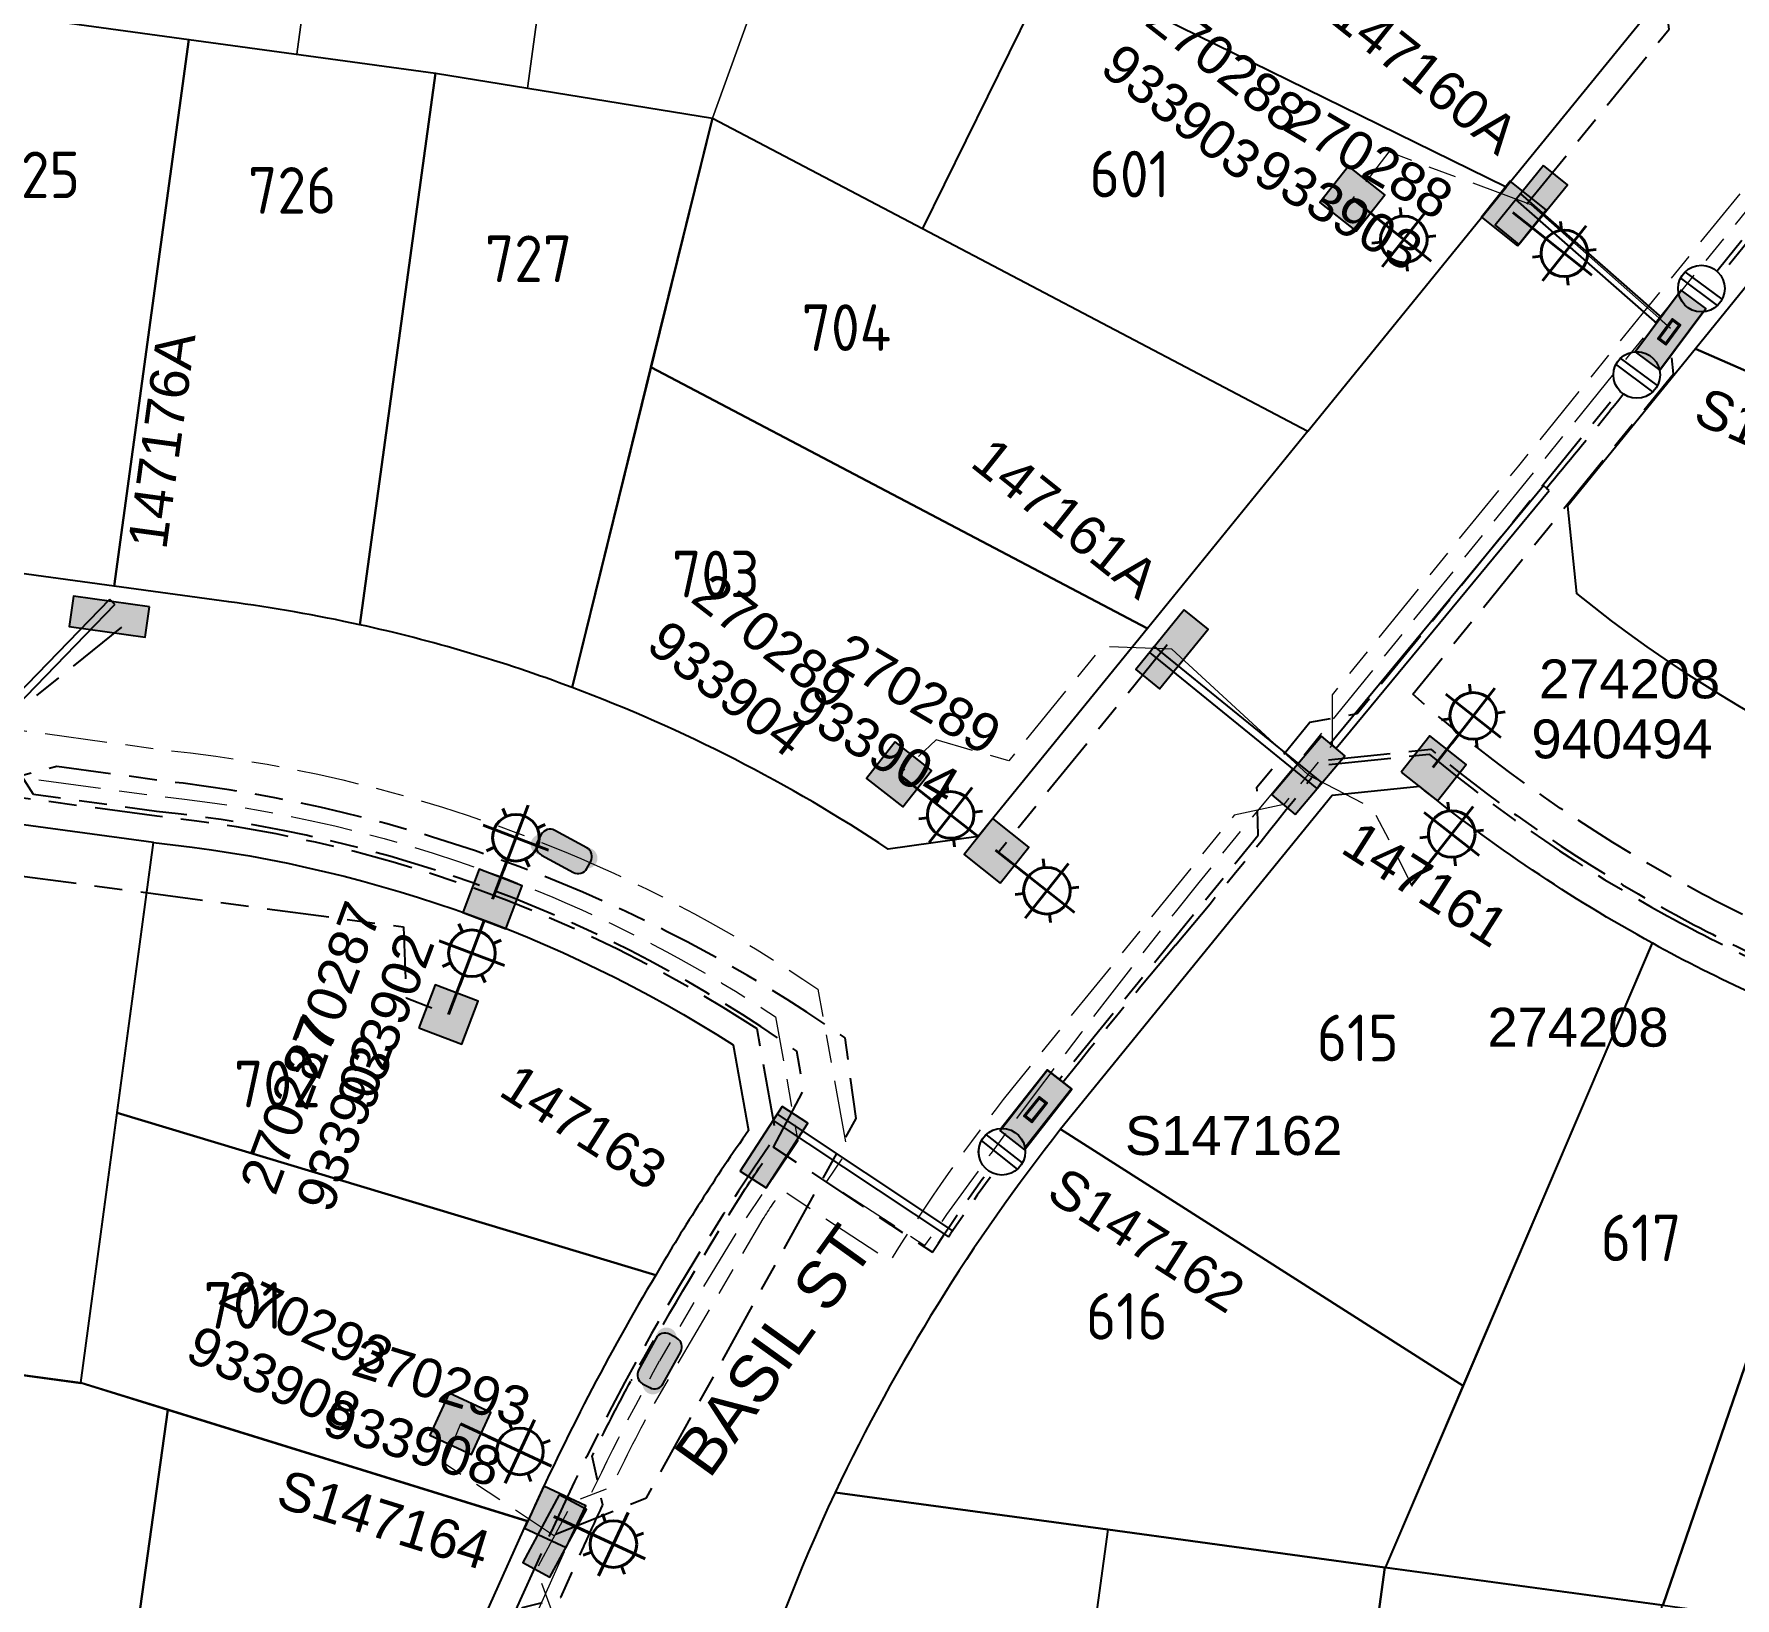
# Model space of a CAD drawing. Header units: metres. Extents: x 281839 to 283900, y 6133059 to 6135046.
# Drawn here: x 282150.3 to 282259.7, y 6134359.5 to 6134460.1 of the extents above; entities that cross this region are included whole.
import ezdxf
from ezdxf.enums import TextEntityAlignment as Align

# ---------------------------------------------------------------- set-up
doc = ezdxf.new("R2010")
doc.units = ezdxf.units.M
doc.linetypes.add('Cable Exist UG', pattern=[8.2, 4, -1.2, 1.8, -1.2])
for name, color, linetype in [('_User Stage 5 Columns', 255, 'Continuous'), ('_User Stage 5 HV', 255, 'Continuous'), ('_User Stage 5 Lanterns', 255, 'Continuous'), ('_User Stage 5 LV', 255, 'Continuous'), ('_User Stage 5 Pillars', 7, 'Continuous'), ('_User Stage 5 Site Plan', 255, 'Continuous'), ('_User Stage 5 Trench', 255, 'Continuous'), ('_User Stage 6 Columns', 7, 'Continuous'), ('_User Stage 6 HV', 7, 'Continuous'), ('_User Stage 6 Lanterns', 7, 'Continuous'), ('_User Stage 6 LV', 7, 'Continuous'), ('_User Stage 6 Site Plan', 7, 'Continuous'), ('_User Stage 6 Trench', 7, 'Continuous'), ('_User Stage 7 Columns', 255, 'Continuous'), ('_User Stage 7 Lanterns', 255, 'Continuous'), ('_User Stage 7 LV', 255, 'Continuous'), ('_User Stage 7 Site Plan', 7, 'Continuous'), ('_User Stage 8 Lots', 7, 'Continuous'), ('_User Steg 7 Trench', 255, 'Continuous'), ('Notes_SL_MISC', 7, 'Continuous'), ('Notes_SP_MISC', 7, 'Continuous'), ('Panels_LV_SL_NEW', 2, 'Continuous')]:
    doc.layers.add(name, color=color, linetype=linetype)
doc.styles.add('COLUMN_LABEL', font='arial.ttf')
doc.styles.add('iecARIAL', font='arial.ttf', dxfattribs={"height": 2})
doc.styles.add('LotNum', font='isocp.shx', dxfattribs={"height": 1.8})
doc.styles.add('POLE_LABEL', font='arial.ttf')
doc.styles.get("Standard").update_dxf_attribs({"font": 'arial.ttf'})
doc.linetypes.add('Cable 1', pattern='A,7,-3,["//",Standard,S=1.5,R=0,X=-2.1,Y=-0.7],-0.001', length=10.001)

# ---------------------------------------------------------------- blocks, each defined once
blk = doc.blocks.new('*U127')
blk.add_hatch(color=256).paths.add_polyline_path([(-2.475, 3), (-2.475, 1.02), (2.475, 1.02), (2.475, 3)])
blk.add_lwpolyline([(-2.475, 1.02), (2.475, 1.02), (2.475, 3), (-2.475, 3)], close=True)
at = {"style": 'iecARIAL', "flags": 8}
blk.add_attdef('ASSET_NUM', (1.5, 3.5), '', height=2.5, dxfattribs=at)
for tag, p, flags in [('OWNED_BY', (0, -0.2), 9), ('STATE', (0, -0.4), 9), ('SUPPORT_TYPE', (0, -0.6), 9), ('USAGE', (0, -0.8), 9), ('LEGEND', (0, -1), 9), ('LOCATION', (0, -1.2), 9), ('STREETNAME', (0, -1.8), 9), ('SUBURB', (0, -2), 1), ('NOTES', (0, -1.4), 9), ('PARENT', (0, -1.6), 9)]:
    blk.add_attdef(tag, p, '', height=0.2, dxfattribs=dict(flags=flags))
blk = doc.blocks.new('COLUMN_EXT')
blk.add_hatch(color=256).paths.add_polyline_path([(-1.49, 1.48), (-1.49, -1.49), (1.48, -1.49), (1.48, 1.48)])
blk.add_lwpolyline([(-1.49, -1.49), (1.48, -1.49), (1.48, 1.48), (-1.49, 1.48)], close=True)
for tag, height, style, flags, p in [('ASSET_NUM', 2.5, 'COLUMN_LABEL', 8, (2, 2)), ('STRUCTURE_PLANT_NUMBER', 0.2, 'POLE_LABEL', 9, (1.81, 0.03)), ('STREET_CODE', 0.2, 'COLUMN_LABEL', 9, (1.81, -0.2))]:
    blk.add_attdef(tag, text='', height=height, dxfattribs=dict(style=style, flags=flags)).set_placement(p, align=Align.MIDDLE_LEFT)
at = {"flags": 9}
for tag, p in [('COLUMN_TYPE', (1.81, -0.4)), ('OWNED_BY', (1.81, -0.6)), ('STATE', (1.81, -0.8)), ('USAGE', (1.81, -1)), ('STREETNAME', (1.81, -1.6)), ('SUBURB', (1.81, -1.8)), ('LEGEND', (1.81, -1.2)), ('LOCATION', (1.81, -1.4)), ('NOTES', (1.81, -2))]:
    blk.add_attdef(tag, text='', height=0.2, dxfattribs=at).set_placement(p, align=Align.MIDDLE_LEFT)
at = {"flags": 1}
blk.add_attdef('Z', (1.81, -2.35), '', height=0.2, dxfattribs=at)
blk = doc.blocks.new('SL_LANTERN_EXT')
at = {"lineweight": 40}
for p, q in [((-1.46, 5.68), (-1.06, 5.28)), ((0, 1.97), (0, 6.47)), ((1.46, 5.68), (1.06, 5.28)), ((-2.25, 4.22), (2.25, 4.22)), ((-1.46, 2.76), (-1.06, 3.16)), ((0, 0), (0, 2.72)), ((1.46, 2.76), (1.06, 3.16))]:
    blk.add_line(p, q, dxfattribs=at)
blk.add_circle((0, 4.22), 1.5, dxfattribs=at)
at = {"style": 'iecARIAL', "flags": 8}
blk.add_attdef('ASSET_NUM', (1.5, 1.5), '', height=2.5, dxfattribs=at)
for tag, p, height, flags in [('CONSTRUCTED_VOLTAGE', (0.98, -0.65), 0.2, 9), ('CONTROL_TYPE', (0.98, -0.85), 0.2, 9), ('LANTERN_PURPOSE', (0.98, -1.05), 0.2, 9), ('LANTERN_TYPE', (0.98, -1.25), 0.2, 9), ('LNUMBER', (2.18, -3.25), 2.5, 8), ('OPERATING_VOLTAGE', (0.98, -1.65), 0.2, 9), ('ORIENTATION', (0.98, -1.85), 0.2, 9), ('OWNED_BY', (0.98, -2.05), 0.2, 9), ('STATE', (0.98, -2.25), 0.2, 9), ('NO_PHASES', (0.98, -1.45), 0.2, 9), ('USAGE', (0.98, -2.45), 0.2, 9), ('CEXIST', (0.98, -2.65), 0.2, 9), ('CNEW', (0.98, -2.85), 0.2, 9), ('CNUMBER', (0.98, -3.05), 0.2, 9), ('CREMOVE', (0.98, -3.25), 0.2, 9), ('CREPLACE', (0.98, -3.45), 0.2, 9), ('LKINGHEIGHT', (0.98, -3.65), 0.2, 9), ('LBRACKET', (0.98, -3.85), 0.2, 9), ('LBRACKETVOCAB', (0.98, -4.05), 0.2, 9), ('LCATEGORY', (0.98, -4.25), 0.2, 9), ('LCHARGE1', (0.98, -4.45), 0.2, 9), ('LCHARGE1PERCENT', (0.98, -4.65), 0.2, 9), ('LCHARGE2', (0.98, -4.85), 0.2, 9), ('LCHARGE2PERCENT', (0.98, -5.05), 0.2, 9), ('LCHARGE3', (0.98, -5.25), 0.2, 9), ('LCHARGE3PERCENT', (0.98, -5.45), 0.2, 9), ('LEXIST', (0.98, -5.65), 0.2, 9), ('LLAMP', (0.98, -5.85), 0.2, 9), ('LLAMPVOCAB', (0.98, -6.05), 0.2, 9), ('LMAST', (0.98, -6.25), 0.2, 9), ('LMASTVOCAB', (0.98, -6.45), 0.2, 9), ('LNEW', (0.98, -6.65), 0.2, 9), ('LANTNUMBER', (0.98, -6.85), 0.2, 9), ('LOUTREACH', (0.98, -7.25), 0.2, 9), ('LOUTREACHVOCAB', (0.98, -7.45), 0.2, 9), ('LRATECODE', (0.98, -7.65), 0.2, 9), ('LREMOVE', (0.98, -7.85), 0.2, 9), ('LREPLACE', (0.98, -8.05), 0.2, 9), ('LTYPE', (0.98, -8.25), 0.2, 9), ('LTYPEVOCAB', (0.98, -8.45), 0.2, 9), ('LEGEND', (0.98, -8.65), 0.2, 9), ('LOCATION', (0.98, -8.85), 0.2, 9), ('STREETNAME', (0.98, -9.25), 0.2, 9), ('SUBURB', (0.98, -9.45), 0.2, 1), ('NOTES', (0.98, -9.05), 0.2, 9)]:
    blk.add_attdef(tag, p, '', height=height, dxfattribs=dict(flags=flags))
blk = doc.blocks.new('*U181')
for tag, height, flags, p in [('ASSET_NUM', 2.5, 8, (2, 4)), ('STREET_CODE', 0.2, 9, (1.5, 2)), ('OWNED_BY', 0.2, 9, (1.5, 1.8))]:
    blk.add_attdef(tag, text='', height=height, dxfattribs=dict(flags=flags)).set_placement(p, align=Align.MIDDLE_LEFT)
blk.add_wipeout([(-2.47, 0.99), (2.47, 0.99), (2.47, -0.99), (-2.47, -0.99)])
at = {"lineweight": -3}
blk.add_lwpolyline([(-2.47, 0.99), (2.47, 0.99), (2.47, -0.99), (-2.47, -0.99)], close=True, dxfattribs=at)
for tag, flags, p in [('OPERATED_BY', 9, (1.5, 1.6)), ('STATE', 9, (1.5, 1.2)), ('SUPPORT_TYPE', 9, (1.5, 1)), ('MAINTAINED_BY', 9, (1.5, 1.4)), ('SUBURB', 9, (1.5, 0.2)), ('STREETNAME', 9, (1.5, 0)), ('USAGE', 9, (1.5, 0.8)), ('LEGEND', 9, (1.5, 0.6)), ('PARENT', 9, (1.5, 0.4)), ('Z', 1, (1.5, -0.6)), ('LOCATION', 9, (1.5, -0.2)), ('NOTES', 9, (1.5, -0.4))]:
    blk.add_attdef(tag, text='', height=0.2, dxfattribs=dict(flags=flags)).set_placement(p, align=Align.MIDDLE_LEFT)
blk = doc.blocks.new('*U180')
for tag, p, flags in [('CONSTRUCTED_VOLTAGE', (0.89, -2.37), 9), ('OPERATED_BY', (0.87, -3.08), 9), ('OWNED_BY', (0.88, -3.37), 9), ('ACTUAL_STATUS', (0.9, -2.61), 9), ('MAINTAINED_BY', (0.89, -2.84), 9), ('ORIENTATION', (0.87, -3.62), 9), ('STATE', (0.86, -4.31), 9), ('SWITCH_TYPE', (0.86, -4.56), 9), ('USAGE', (0.88, -3.86), 9), ('NOTES', (0.88, -4.06), 1), ('Z', (0.87, -5.06), 9), ('LEGEND', (0.87, -4.82), 9)]:
    blk.add_attdef(tag, p, '', height=0.2, dxfattribs=dict(flags=flags))
blk.add_wipeout([(-1.06, 1.06), (-1.18, 0.92), (-1.29, 0.76), (-1.37, 0.59), (-1.43, 0.42), (-1.48, 0.23), (-1.49, 0.05), (-1.49, -0.14), (-1.46, -0.33), (-1.41, -0.51), (-1.33, -0.68), (-1.24, -0.84), (-1.12, -0.99), (-0.99, -1.12), (-0.84, -1.24), (-0.68, -1.33), (-0.51, -1.41), (-0.33, -1.46), (-0.14, -1.49), (0.05, -1.49), (0.23, -1.48), (0.42, -1.43), (0.59, -1.37), (0.76, -1.29), (0.92, -1.18), (1.06, -1.06), (1.18, -0.92), (1.29, -0.76), (1.37, -0.59), (1.43, -0.42), (1.48, -0.23), (1.49, -0.05), (1.49, 0.14), (1.46, 0.33), (1.41, 0.51), (1.33, 0.68), (1.24, 0.84), (1.12, 0.99), (0.99, 1.12), (0.84, 1.24), (0.68, 1.33), (0.51, 1.41), (0.33, 1.46), (0.14, 1.49), (-0.05, 1.49), (-0.23, 1.48), (-0.42, 1.43), (-0.59, 1.37), (-0.76, 1.29), (-0.92, 1.18)])
for p, q in [((-0.25, -1.48), (-0.25, 1.48)), ((0.25, -1.48), (0.25, 1.48))]:
    blk.add_line(p, q)
blk.add_circle((0, 0), 1.5)
at = {"flags": 9}
blk.add_attdef('TYPE', text='', height=0.2, dxfattribs=at).set_placement((0.88, -1.45), align=Align.MIDDLE_LEFT)
for tag, p in [('OPERATING_VOLTAGE', (0.89, -1.82)), ('NO_PHASES', (0.88, -2.1))]:
    blk.add_attdef(tag, p, '', height=0.2, dxfattribs=at)
blk = doc.blocks.new('PANEL_NEW')
at = {"layer": 'Panels_LV_SL_NEW'}
h = blk.add_hatch(color=256, dxfattribs=at)
h.paths.add_polyline_path([(-0.8, -0.32), (0.8, -0.32), (0.8, 0.32), (-0.8, 0.32)])
h.paths.add_polyline_path([(-0.72, 0.24), (0.72, 0.24), (0.72, -0.24), (-0.72, -0.24)], flags=16)
for points in [[(-0.8, -0.32), (0.8, -0.32), (0.8, 0.32), (-0.8, 0.32)], [(-0.72, -0.24), (0.72, -0.24), (0.72, 0.24), (-0.72, 0.24)]]:
    blk.add_lwpolyline(points, close=True)
for tag, flags, p in [('CONNECTOR_TYPE', 9, (1.5, 0)), ('CONSTRUCTED_VOLTAGE', 9, (1.5, -0.2)), ('OPERATING_VOLTAGE', 9, (1.5, -0.6)), ('ORIENTATION', 9, (1.5, -0.8)), ('OWNED_BY', 9, (1.5, -1)), ('NO_PHASES', 9, (1.5, -0.4)), ('OPERATED_BY', 9, (1.5, -1.2)), ('STATE', 9, (1.5, -1.6)), ('Z', 1, (1.5, -2.2)), ('MAINTAINED_BY', 9, (1.5, -1.4)), ('USAGE', 9, (1.5, -1.8)), ('NOTES', 9, (1.5, -2))]:
    blk.add_attdef(tag, text='', height=0.2, dxfattribs=dict(flags=flags)).set_placement(p, align=Align.MIDDLE_LEFT)
blk = doc.blocks.new('*U130')
blk.add_blockref('*U181', (0, 2.01))
for tag, flags, p in [('OWNED_BY', 9, (1.5, -0.2)), ('OPERATED_BY', 9, (1.5, -0.4)), ('STATE', 9, (1.5, -0.8)), ('SUPPORT_TYPE', 9, (1.5, -1)), ('MAINTAINED_BY', 9, (1.5, -0.6)), ('SUBURB', 9, (1.5, -1.8)), ('STREETNAME', 9, (1.5, -2)), ('USAGE', 9, (1.5, -1.2)), ('LEGEND', 9, (1.5, -1.4)), ('PARENT', 9, (1.5, -1.6)), ('LOCATION', 9, (1.5, -2.2)), ('Z', 1, (1.5, -2.6)), ('NOTES', 9, (1.5, -2.4))]:
    blk.add_attdef(tag, text='', height=0.2, dxfattribs=dict(flags=flags)).set_placement(p, align=Align.MIDDLE_LEFT)
for name, p in [('*U180', (-3.47, 2.02)), ('*U180', (3.47, 2.01)), ('PANEL_NEW', (0, 2.01))]:
    blk.add_blockref(name, p)
for tag, height, flags, p in [('ASSET_NUM', 2.5, 8, (2, 4.78)), ('STREET_CODE', 0.2, 9, (1.5, 0))]:
    blk.add_attdef(tag, text='', height=height, dxfattribs=dict(flags=flags)).set_placement(p, align=Align.MIDDLE_LEFT)
blk = doc.blocks.new('*U131')
blk.add_blockref('*U181', (0, 2.01))
for tag, flags, p in [('STREET_CODE', 9, (1.5, 0)), ('OWNED_BY', 9, (1.5, -0.2)), ('OPERATED_BY', 9, (1.5, -0.4)), ('STATE', 9, (1.5, -0.8)), ('SUPPORT_TYPE', 9, (1.5, -1)), ('MAINTAINED_BY', 9, (1.5, -0.6)), ('SUBURB', 9, (1.5, -1.8)), ('STREETNAME', 9, (1.5, -2)), ('USAGE', 9, (1.5, -1.2)), ('LEGEND', 9, (1.5, -1.4)), ('PARENT', 9, (1.5, -1.6)), ('LOCATION', 9, (1.5, -2.2)), ('Z', 1, (1.5, -2.6)), ('NOTES', 9, (1.5, -2.4))]:
    blk.add_attdef(tag, text='', height=0.2, dxfattribs=dict(flags=flags)).set_placement(p, align=Align.MIDDLE_LEFT)
for name, p in [('*U180', (-3.47, 2.02)), ('PANEL_NEW', (0, 2.01))]:
    blk.add_blockref(name, p)
at = {"flags": 8}
blk.add_attdef('ASSET_NUM', text='', height=2.5, dxfattribs=at).set_placement((2, 4.78), align=Align.MIDDLE_LEFT)
blk = doc.blocks.new('HV_STJ_NEW')
blk.add_hatch(color=256).paths.add_polyline_path([(-0.586, 0.451, 0.414214), (-0.906, 0.131, 1.036514), (-0.586, -0.451), (0.586, -0.451, 0.414214), (0.906, -0.131, 1.036514), (0.586, 0.451)])
blk.add_lwpolyline([(-0.906, 0.131), (-0.906, -0.131, 0.414214), (-0.586, -0.451), (0.586, -0.451, 0.414214), (0.906, -0.131), (0.906, 0.131, 0.414214), (0.586, 0.451), (-0.586, 0.451, 0.414214)], format="xyb", close=True)
for tag, flags, p in [('ORIENTATION', 9, (1.5, 0)), ('USAGE', 9, (1.5, -0.2)), ('LEGEND', 9, (1.5, -0.4)), ('NOTES', 9, (1.5, -0.6)), ('OWNED_BY', 9, (1.5, -0.8)), ('OPERATED_BY', 9, (1.5, -1)), ('TYPE', 9, (1.5, -1.4)), ('OPERATING_VOLTAGE', 9, (1.5, -1.6)), ('MAINTAINED_BY', 9, (1.5, -1.2)), ('Z', 1, (1.5, -2.2)), ('CONSTRUCTED_VOLTAGE', 9, (1.5, -1.8)), ('NUMBER_OF_PHASES', 9, (1.5, -2))]:
    blk.add_attdef(tag, text='', height=0.2, dxfattribs=dict(flags=flags)).set_placement(p, align=Align.MIDDLE_LEFT)

msp = doc.modelspace()

# ---------------------------------------------------------------- linework, layer by layer
at = {"layer": '_User Stage 5 HV', "linetype": 'Cable Exist UG', "lineweight": 0, "flags": 128}
msp.add_lwpolyline([(281939.28, 6134362.76), (282164.63, 6134330.5), (282172.26, 6134335.36), (282184.74, 6134363.2, -0.020448), (282190.53, 6134374.73, -0.020448)], format="xyb", dxfattribs=at)
at = {"layer": '_User Stage 5 LV', "linetype": 'Cable 1', "lineweight": 0, "ltscale": 0.5}
msp.add_line((282223.48, 6134420.52), (282232.24, 6134412.45), dxfattribs=at)
at = {"layer": '_User Stage 5 LV', "linetype": 'Cable Exist UG', "flags": 128}
msp.add_lwpolyline([(282163.68, 6134331.64), (282167.44, 6134331.1), (282169.98, 6134332.72), (282181.7, 6134358.86), (282184.18, 6134359.51), (282185.65, 6134362.79, -0.005685), (282186.87, 6134365.46), (282186.19, 6134368.61, -0.008521), (282188.72, 6134373.52), (282188.72, 6134373.52, -0.010689), (282195.45, 6134384.89), (282195.45, 6134384.89, -0.00667), (282197.85, 6134388.49), (282208.08, 6134381.72, -0.023641), (282214.72, 6134390.96), (282229.04, 6134408.56), (282228.96, 6134411.64), (282232.37, 6134415.83), (282235.4, 6134416.38), (282247.34, 6134431.06), (282255.56, 6134441.17), (282261.97, 6134449.06), (282263.67, 6134451.17), (282267.18, 6134450.67), (282269.71, 6134453.53), (282281.99, 6134444.83), (282273.19, 6134432.41), (282288.53, 6134421.54), (282295.47, 6134431.34), (282292.21, 6134433.65)], format="xyb", dxfattribs=at)
at = {"layer": '_User Stage 5 LV', "linetype": 'Cable Exist UG', "lineweight": 0, "flags": 128}
for points in [[(282246.61, 6134449.1), (282237.45, 6134452.51), (282235.1, 6134449.5)], [(282223.48, 6134420.52), (282219.01, 6134420.7), (282212.99, 6134413.34), (282208.32, 6134414.69), (282205.93, 6134412.46)], [(282232.22, 6134412.46), (282236.39, 6134410.3), (282238.95, 6134405.27)], [(282177.71, 6134370.68), (282176.68, 6134368.16), (282183.77, 6134363.49)]]:
    msp.add_lwpolyline(points, dxfattribs=at)
at = {"layer": '_User Stage 5 Site Plan'}
for points in [[(282136.18, 6134337.6), (282141.28, 6134374.95), (282153.25, 6134373.34), (282158.89, 6134371.59), (282153.8, 6134335.08), (282136.18, 6134337.6)], [(282153.8, 6134335.08), (282158.89, 6134371.59), (282182, 6134364.43), (282169.89, 6134337.4), (282163.96, 6134333.63), (282153.8, 6134335.08)], [(282232.06, 6134323.88), (282237.19, 6134361.44), (282219.36, 6134363.88), (282214.24, 6134326.43), (282232.06, 6134323.88)], [(282249.87, 6134321.33), (282255.03, 6134359.01), (282237.19, 6134361.44), (282232.06, 6134323.88), (282249.87, 6134321.33)]]:
    msp.add_lwpolyline(points, dxfattribs=at)
msp.add_lwpolyline([(282219.36, 6134363.88), (282201.82, 6134366.27, 0.069996), (282192.02, 6134334.43), (282195.06, 6134329.18), (282214.24, 6134326.43)], format="xyb", dxfattribs=at)
at = {"layer": '_User Stage 5 Trench'}
for p, q in [((282245.6, 6134449.45), (282245.76, 6134449.63)), ((282245.6, 6134449.45), (282256.1, 6134440.23)), ((282245.92, 6134449.81), (282245.76, 6134449.63)), ((282245.92, 6134449.81), (282256.42, 6134440.59)), ((282256.1, 6134440.23), (282256.26, 6134440.41)), ((282256.42, 6134440.59), (282256.26, 6134440.41)), ((282233.68, 6134414.45), (282247.4, 6134431.05)), ((282234.05, 6134414.15), (282247.77, 6134430.74)), ((282247.4, 6134431.05), (282247.59, 6134430.89)), ((282247.77, 6134430.74), (282247.59, 6134430.89)), ((282222.04, 6134420.32), (282222.19, 6134420.51)), ((282222.34, 6134420.69), (282222.19, 6134420.51)), ((282222.34, 6134420.69), (282233.12, 6134411.94)), ((282222.04, 6134420.32), (282232.82, 6134411.57)), ((282233.68, 6134414.45), (282233.86, 6134414.3)), ((282234.05, 6134414.15), (282233.86, 6134414.3)), ((282232.82, 6134411.57), (282232.97, 6134411.76)), ((282233.12, 6134411.94), (282232.97, 6134411.76)), ((282197.83, 6134390.21), (282197.96, 6134390.41)), ((282197.83, 6134390.21), (282209.11, 6134382.71)), ((282198.1, 6134390.61), (282197.96, 6134390.41)), ((282198.1, 6134390.61), (282209.38, 6134383.11)), ((282209.11, 6134382.71), (282209.24, 6134382.91)), ((282209.38, 6134383.11), (282209.24, 6134382.91))]:
    msp.add_line(p, q, dxfattribs=at)
at = {"layer": '_User Stage 5 Trench', "linetype": 'Cable Exist UG'}
for points in [[(282269.31, 6134457.66, -0.002691), (282256.06, 6134441.25, 0.000787), (282251.69, 6134435.87, -0.003907), (282247.59, 6134430.89, 0.000131), (282247.59, 6134430.89, 0.000131)], [(282232.48, 6134412.26, 0.000011), (282232.46, 6134412.24, -0.008669), (282223.72, 6134401.49, 0.008669), (282214.95, 6134390.71, 0.016835), (282209.24, 6134382.91)], [(281923.9, 6134366.27), (282164.34, 6134331.86), (282171.23, 6134336.24), (282183.55, 6134363.74, -0.044982), (282197.6, 6134388.61, -0.044982)]]:
    msp.add_lwpolyline(points, format="xyb", dxfattribs=at)
msp.add_lwpolyline([(282223.19, 6134420.8), (282212.31, 6134407.43)], dxfattribs=at)
at = {"layer": '_User Stage 6 HV', "linetype": 'Cable Exist UG', "lineweight": 0, "flags": 128}
for points in [[(281980.39, 6134438.4), (282158.68, 6134414.04, -0.073193), (282184.38, 6134407.51, -0.073193)], [(281979.98, 6134435.43), (282158.33, 6134411.06, -0.074648), (282183.65, 6134404.56, -0.046284), (282197.98, 6134396.87), (282199.42, 6134388.9), (282195.69, 6134383.35), (282192.87, 6134378.74), (282190.53, 6134374.73)]]:
    msp.add_lwpolyline(points, format="xyb", dxfattribs=at)
at = {"layer": '_User Stage 6 LV', "linetype": 'Cable Exist UG', "flags": 128}
for points in [[(282353.85, 6134383.66), (282351.4, 6134383.99), (282349.31, 6134386.3), (282334.31, 6134388.35), (282316.17, 6134390.82), (282298.02, 6134393.3), (282289.58, 6134394.45, -0.010473), (282285.87, 6134395.04, -0.009225), (282282.16, 6134395.77, -0.018381), (282275.58, 6134397.45, -0.003576), (282274.22, 6134397.86), (282271.08, 6134396.78, -0.006953), (282268.43, 6134397.72, -0.007478), (282265.8, 6134398.74), (282264.77, 6134401.34, -0.006123), (282262.7, 6134402.26, -0.017585), (282256.47, 6134405.39, -0.053383), (282238.98, 6134417.62), (282248.89, 6134429.8), (282255.76, 6134438.24), (282255.49, 6134441.04)], [(282233.56, 6134413.4), (282240.15, 6134414.08, 0.048111), (282255.51, 6134403.64, 0.017585), (282261.86, 6134400.44, 0.006123), (282263.98, 6134399.5), (282266.64, 6134400.56), (282272.38, 6134398.45), (282273.63, 6134395.95, 0.003576), (282275.02, 6134395.53, 0.018381), (282281.73, 6134393.81, 0.009225), (282285.51, 6134393.07, 0.010469), (282289.31, 6134392.47), (282297.75, 6134391.32), (282315.9, 6134388.84), (282334.04, 6134386.36), (282349.04, 6134384.32), (282350.98, 6134386.07), (282356.82, 6134385.29), (282359.79, 6134392.2), (282362.09, 6134391.97), (282362.88, 6134393.89), (282375.53, 6134392.19), (282409.64, 6134387.61), (282415.68, 6134392.19), (282417.93, 6134408.99)]]:
    msp.add_lwpolyline(points, format="xyb", dxfattribs=at)
at = {"layer": '_User Stage 6 Site Plan', "flags": 128}
for points in [[(282253.7, 6134460.93), (282245, 6134450.24), (282215.81, 6134464.6), (282224.34, 6134481.96), (282224.34, 6134481.96, -0.054522), (282252.97, 6134466.36)], [(282293.1, 6134424.13), (282257.17, 6134439.84), (282248.94, 6134429.73), (282249.52, 6134424.1), (282249.52, 6134424.1, 0.132087), (282290.39, 6134406)], [(282254.4, 6134401.61, -0.045219), (282239.43, 6134411.69), (282239.43, 6134411.69), (282233.8, 6134411.11), (282216.33, 6134389.64), (282242.23, 6134373.12)], [(282242.23, 6134373.12), (282216.33, 6134389.64), (282216.33, 6134389.64, 0.056188), (282201.82, 6134366.27), (282201.82, 6134366.27), (282219.36, 6134363.88), (282237.19, 6134361.44), (282237.24, 6134361.43)]]:
    msp.add_lwpolyline(points, format="xyb", close=True, dxfattribs=at)
for points in [[(282215.81, 6134464.6), (282207.44, 6134447.58), (282232.24, 6134434.55), (282245, 6134450.24), (282215.81, 6134464.6)], [(282296.06, 6134443.98), (282269.99, 6134455.63), (282257.17, 6134439.84), (282293.1, 6134424.13), (282296.06, 6134443.98)]]:
    msp.add_lwpolyline(points, close=True, dxfattribs=at)
at = {"layer": '_User Stage 6 Site Plan'}
for points in [[(282267.63, 6134395.56), (282255.07, 6134359), (282237.24, 6134361.43), (282242.24, 6134373.13), (282254.4, 6134401.62, 0.036419), (282267.63, 6134395.56, 2.086275)], [(282281.25, 6134391.57), (282272.91, 6134356.56), (282255.08, 6134359), (282267.63, 6134395.56, 0.035533), (282281.25, 6134391.57, 103.064882)]]:
    msp.add_lwpolyline(points, format="xyb", dxfattribs=at)
at = {"layer": '_User Stage 6 Trench', "linetype": 'Cable Exist UG'}
msp.add_lwpolyline([(282246.32, 6134449.17), (282255.48, 6134460.42), (282254.65, 6134466.59)], dxfattribs=at)
msp.add_lwpolyline([(282233.59, 6134413.1), (282240.05, 6134413.77, 0.047785), (282255.36, 6134403.37, 0.017585), (282261.74, 6134400.17, 0.018822), (282268.32, 6134397.44, 0.017141), (282274.93, 6134395.24, 0.018381), (282281.67, 6134393.52, 0.009225), (282285.46, 6134392.77, 0.010469), (282289.27, 6134392.18), (282297.71, 6134391.02), (282315.85, 6134388.54), (282334, 6134386.07), (282353.81, 6134383.36)], format="xyb", dxfattribs=at)
at = {"layer": '_User Stage 7 LV', "color": 7, "linetype": 'Cable Exist UG', "flags": 128}
for points in [[(282197.85, 6134388.49), (282199.8, 6134392.17), (282199.35, 6134394.67, 0.129047), (282158.16, 6134410.08), (282150.24, 6134411.17), (282148.87, 6134413.32), (282118.84, 6134417.43), (282116.06, 6134415.84), (282111.16, 6134416.51), (282108.65, 6134418.87), (282059.64, 6134425.57), (282056.62, 6134423.96), (282051.71, 6134424.63), (282049.21, 6134426.99), (282019.49, 6134431.09), (282016.68, 6134429.4), (281994.71, 6134432.41)], [(282155.91, 6134421.93), (282143.34, 6134411.86, 0.011172), (282143.34, 6134411.86), (282143.34, 6134411.86)], [(282183.83, 6134363.59), (282189.68, 6134365.93), (282203.17, 6134390.33), (282202.47, 6134395.51, 0.124891), (282158.4, 6134412.07), (282151.75, 6134412.98), (282146.77, 6134411.65)]]:
    msp.add_lwpolyline(points, format="xyb", dxfattribs=at)
msp.add_lwpolyline([(282143.34, 6134411.79), (282148.63, 6134406.04), (282174.04, 6134402.66), (282174.22, 6134398.09), (282176.95, 6134397.02)], dxfattribs=at)
at = {"layer": '_User Stage 7 Site Plan'}
for points in [[(282144.39, 6134461.92), (282160.24, 6134459.75), (282155.44, 6134424.58), (282139.59, 6134426.74), (282144.39, 6134461.92)], [(282153.3, 6134373.33), (282157.97, 6134408.08), (282143.11, 6134410.11), (282138.36, 6134375.34), (282153.29, 6134373.3)]]:
    msp.add_lwpolyline(points, dxfattribs=at)
for points in [[(282160.24, 6134459.75), (282176.1, 6134457.59), (282171.25, 6134422.09, 0.021431), (282162.81, 6134423.57), (282155.44, 6134424.58)], [(282176.1, 6134457.59), (282193.93, 6134454.69), (282184.9, 6134418.06, 0.035624), (282171.25, 6134422.09)], [(282157.97, 6134408.08, -0.117705), (282195.26, 6134395.06), (282196.25, 6134389.56, 0.020557), (282190.28, 6134380.26), (282155.63, 6134390.7)]]:
    msp.add_lwpolyline(points, format="xyb", close=True, dxfattribs=at)
msp.add_lwpolyline([(282193.93, 6134454.69), (282207.44, 6134447.58), (282232.24, 6134434.55), (282221.92, 6134421.86), (282189.97, 6134438.66)], close=True, dxfattribs=at)
for points in [[(282189.97, 6134438.66), (282221.92, 6134421.86), (282211.03, 6134408.48), (282205.23, 6134407.66, 0.057254), (282184.9, 6134418.06), (282189.97, 6134438.66)], [(282155.63, 6134390.7), (282190.28, 6134380.26, 0.029059), (282182.05, 6134364.42), (282158.93, 6134371.58), (282153.3, 6134373.33), (282155.63, 6134390.7)]]:
    msp.add_lwpolyline(points, format="xyb", dxfattribs=at)
at = {"layer": '_User Stage 8 Lots', "lineweight": 0, "flags": 128}
msp.add_lwpolyline([(282171.98, 6134493.94), (282157.12, 6134495.97), (282152.32, 6134460.83), (282167.18, 6134458.8)], close=True, dxfattribs=at)
for points in [[(282186.85, 6134491.95, 0.004412), (282184.22, 6134492.27), (282171.98, 6134493.94), (282167.18, 6134458.8), (282176.1, 6134457.59), (282182.02, 6134456.62)], [(282206.03, 6134488.14, 0.032628), (282186.85, 6134491.95), (282182.02, 6134456.62), (282193.92, 6134454.69)], [(282224.34, 6134481.96, 0.032249), (282206.03, 6134488.14), (282193.92, 6134454.69), (282207.44, 6134447.58)]]:
    msp.add_lwpolyline(points, format="xyb", close=True, dxfattribs=at)
at = {"layer": '_User Steg 7 Trench'}
for p, q in [((282155.13, 6134423.73), (282143.08, 6134411.29)), ((282155.13, 6134423.73), (282155.3, 6134423.57)), ((282155.47, 6134423.4), (282143.42, 6134410.96)), ((282155.47, 6134423.4), (282155.3, 6134423.57))]:
    msp.add_line(p, q, dxfattribs=at)
at = {"layer": '_User Steg 7 Trench', "linetype": 'Cable Exist UG'}
msp.add_lwpolyline([(282197.93, 6134389.86), (282196.8, 6134396.09, 0.119797), (282158.17, 6134409.77), (281994.72, 6134432.1)], format="xyb", dxfattribs=at)

# ---------------------------------------------------------------- block references
at = {"layer": '_User Stage 5 Columns'}
ref = msp.add_blockref('COLUMN_EXT', (282245.49, 6134448.56), dxfattribs=dict(at, rotation=51.6218133203806))
ref.add_attrib('ASSET_NUM', '933903', dxfattribs={"layer": '0', "height": 2.5, "rotation": 329.407, "style": 'COLUMN_LABEL'}).set_placement((282229.2, 6134451.76), align=Align.MIDDLE_LEFT)
ref = msp.add_blockref('COLUMN_EXT', (282212.2, 6134407.56), dxfattribs=dict(at, rotation=51.6218133203806))
ref.add_attrib('ASSET_NUM', '933904', dxfattribs={"layer": '0', "height": 2.5, "rotation": 329.407, "style": 'COLUMN_LABEL'}).set_placement((282199.38, 6134417.32), align=Align.MIDDLE_LEFT)
ref = msp.add_blockref('COLUMN_EXT', (282183.8, 6134364.7), dxfattribs=dict(at, rotation=65.00084930578592))
ref.add_attrib('ASSET_NUM', '933908', dxfattribs={"layer": '0', "height": 2.5, "rotation": 342.786, "style": 'COLUMN_LABEL'}).set_placement((282169.07, 6134371.23), align=Align.MIDDLE_LEFT)
at = {"layer": '_User Stage 5 Lanterns'}
ref = msp.add_blockref('SL_LANTERN_EXT', (282245.43, 6134448.61), dxfattribs=dict(at, rotation=231.6245242996373))
ref.add_attrib('ASSET_NUM', '270288', (282230.52, 6134453.99), dxfattribs={"layer": '0', "height": 2.5, "rotation": 329.407, "style": 'iecARIAL'})
ref = msp.add_blockref('SL_LANTERN_EXT', (282212.14, 6134407.6), dxfattribs=dict(at, rotation=231.6245242996373))
ref.add_attrib('ASSET_NUM', '270289', (282201.45, 6134419.55), dxfattribs={"layer": '0', "height": 2.5, "rotation": 329.407, "style": 'iecARIAL'})
ref = msp.add_blockref('SL_LANTERN_EXT', (282183.73, 6134364.73), dxfattribs=dict(at, rotation=245.0035602850427))
ref.add_attrib('ASSET_NUM', '270293', (282170.57, 6134373.88), dxfattribs={"layer": '0', "height": 2.5, "rotation": 342.786, "style": 'iecARIAL'})
at = {"layer": '_User Stage 5 Pillars'}
ref = msp.add_blockref('*U127', (282245.05, 6134450.37), dxfattribs=dict(at, rotation=230.872))
ref.add_attrib('ASSET_NUM', '147160A', (282233.54, 6134460.94), dxfattribs={"layer": '0', "height": 2.5, "rotation": 321.388, "style": 'iecARIAL'})
ref = msp.add_blockref('*U127', (282155.4, 6134424.6), dxfattribs=dict(at, rotation=172.0141864516013))
ref.add_attrib('ASSET_NUM', '147176A', (282158.78, 6134426.86), dxfattribs={"layer": '0', "height": 2.5, "rotation": 82.223, "style": 'iecARIAL'})
ref = msp.add_blockref('*U127', (282221.93, 6134421.78), dxfattribs=dict(at, rotation=230.872))
ref.add_attrib('ASSET_NUM', '147161A', (282210.42, 6134432.35), dxfattribs={"layer": '0', "height": 2.5, "rotation": 321.388, "style": 'iecARIAL'})
ref = msp.add_blockref('*U127', (282233.8, 6134411.11), dxfattribs=dict(at, rotation=49.82443021563692))
ref.add_attrib('ASSET_NUM', '147161', (282234.24, 6134407.5), dxfattribs={"layer": '0', "height": 2.5, "rotation": 327.471, "style": 'iecARIAL'})
ref = msp.add_blockref('*U127', (282196.21, 6134389.58), dxfattribs=dict(at, rotation=236.955))
ref.add_attrib('ASSET_NUM', '147163', (282180.07, 6134391.88), dxfattribs={"layer": '0', "height": 2.5, "rotation": 327.471, "style": 'iecARIAL'})
ref = msp.add_blockref('*U127', (282182, 6134364.43), dxfattribs=dict(at, rotation=241.6482920174547))
ref.add_attrib('ASSET_NUM', 'S147164', (282165.74, 6134365.4), dxfattribs={"layer": '0', "height": 2.5, "rotation": 342.786, "style": 'iecARIAL'})
at = {"layer": '_User Stage 6 Columns'}
ref = msp.add_blockref('COLUMN_EXT', (282240.34, 6134412.86), dxfattribs=dict(at, rotation=321.954))
ref.add_attrib('ASSET_NUM', '940494', dxfattribs={"layer": '0', "height": 2.5, "style": 'COLUMN_LABEL'}).set_placement((282246.62, 6134414.75), align=Align.MIDDLE_LEFT)
at = {"layer": '_User Stage 6 HV', "lineweight": 0, "xscale": 2, "yscale": 2, "zscale": 2}
for p, rotation in [((282184.38, 6134407.51), 331.387), ((282190.53, 6134374.73), 61.38668887456863)]:
    msp.add_blockref('HV_STJ_NEW', p, dxfattribs=dict(at, rotation=rotation))
at = {"layer": '_User Stage 6 Lanterns'}
ref = msp.add_blockref('SL_LANTERN_EXT', (282240.28, 6134412.91), dxfattribs=dict(at, rotation=321.954))
ref.add_attrib('ASSET_NUM', '274208', (282247.11, 6134417.36), dxfattribs={"layer": '0', "height": 2.5, "style": 'iecARIAL'})
at = {"layer": '_User Stage 7 Columns'}
ref = msp.add_blockref('COLUMN_EXT', (282179.78, 6134404.45), dxfattribs=dict(at, rotation=339.184))
ref.add_attrib('ASSET_NUM', '933902', dxfattribs={"layer": '0', "height": 2.5, "rotation": 69.553, "style": 'COLUMN_LABEL'}).set_placement((282170.85, 6134391.15), align=Align.MIDDLE_LEFT)
at = {"layer": '_User Stage 7 Lanterns'}
ref = msp.add_blockref('SL_LANTERN_EXT', (282179.78, 6134404.45), dxfattribs=dict(at, rotation=339.184))
ref.add_attrib('ASSET_NUM', '270287', (282168.61, 6134392.71), dxfattribs={"layer": '0', "height": 2.5, "rotation": 69.5503, "style": 'iecARIAL'})
at = {"layer": '_User Stage 7 LV'}
ref = msp.add_blockref('SL_LANTERN_EXT', (282235.1, 6134449.5), dxfattribs=dict(at, rotation=231.6816342880607))
ref.add_attrib('ASSET_NUM', '270288', (282221.64, 6134460.75), dxfattribs={"layer": '0', "height": 2.5, "rotation": 322.0479, "style": 'iecARIAL'})
ref = msp.add_blockref('COLUMN_EXT', (282235.1, 6134449.5), dxfattribs=dict(at, rotation=231.6816342880607))
ref.add_attrib('ASSET_NUM', '933903', dxfattribs={"layer": '0', "height": 2.5, "rotation": 322.0506, "style": 'COLUMN_LABEL'}).set_placement((282219.52, 6134458.68), align=Align.MIDDLE_LEFT)
ref = msp.add_blockref('SL_LANTERN_EXT', (282205.93, 6134412.46), dxfattribs=dict(at, rotation=231.9586016688128))
ref.add_attrib('ASSET_NUM', '270289', (282192.42, 6134423.64), dxfattribs={"layer": '0', "height": 2.5, "rotation": 322.3249, "style": 'iecARIAL'})
ref = msp.add_blockref('COLUMN_EXT', (282205.93, 6134412.46), dxfattribs=dict(at, rotation=231.9586016688128))
ref.add_attrib('ASSET_NUM', '933904', dxfattribs={"layer": '0', "height": 2.5, "rotation": 322.3276, "style": 'COLUMN_LABEL'}).set_placement((282190.31, 6134421.56), align=Align.MIDDLE_LEFT)
ref = msp.add_blockref('SL_LANTERN_EXT', (282176.95, 6134397.02), dxfattribs=dict(at, rotation=339.184))
ref.add_attrib('ASSET_NUM', '270287', (282165.79, 6134385.28), dxfattribs={"layer": '0', "height": 2.5, "rotation": 69.5503, "style": 'iecARIAL'})
ref = msp.add_blockref('COLUMN_EXT', (282176.95, 6134397.02), dxfattribs=dict(at, rotation=339.184))
ref.add_attrib('ASSET_NUM', '933902', dxfattribs={"layer": '0', "height": 2.5, "rotation": 69.553, "style": 'COLUMN_LABEL'}).set_placement((282168.23, 6134384.58), align=Align.MIDDLE_LEFT)
ref = msp.add_blockref('SL_LANTERN_EXT', (282177.71, 6134370.68), dxfattribs=dict(at, rotation=245.1693729353364))
ref.add_attrib('ASSET_NUM', '270293', (282161.99, 6134378.47), dxfattribs={"layer": '0', "height": 2.5, "rotation": 335.5357, "style": 'iecARIAL'})
ref = msp.add_blockref('COLUMN_EXT', (282177.71, 6134370.68), dxfattribs=dict(at, rotation=245.1693729353364))
ref.add_attrib('ASSET_NUM', '933908', dxfattribs={"layer": '0', "height": 2.5, "rotation": 335.5384, "style": 'COLUMN_LABEL'}).set_placement((282160.41, 6134375.97), align=Align.MIDDLE_LEFT)
at = {"layer": 'Notes_SL_MISC'}
ref = msp.add_blockref('SL_LANTERN_EXT', (282238.89, 6134405.31), dxfattribs=dict(at, rotation=321.954))
ref.add_attrib('ASSET_NUM', '274208', (282243.79, 6134394.95), dxfattribs={"layer": '0', "height": 2.5, "style": 'iecARIAL'})

# ---------------------------------------------------------------- texts
at = {"layer": '_User Stage 6 Site Plan', "style": 'LotNum'}
for s, p in [('601', (282218.19, 6134449.59)), ('617', (282251.08, 6134381.15)), ('616', (282217.96, 6134376.1))]:
    msp.add_text(s, height=3, dxfattribs=at).set_placement(p)
at = {"layer": '_User Stage 7 Site Plan', "style": 'LotNum'}
for s, p in [('725', (282147.54, 6134449.54)), ('726', (282164.05, 6134448.54)), ('727', (282179.29, 6134444.14)), ('704', (282199.67, 6134439.71)), ('703', (282191.33, 6134423.86)), ('702', (282163.15, 6134391.05)), ('701', (282161.19, 6134376.8))]:
    msp.add_text(s, height=3, dxfattribs=at).set_placement(p)
at = {"layer": 'Notes_SP_MISC'}
msp.add_text('BASIL ST', height=3, rotation=54.27, dxfattribs=at).set_placement((282193.73, 6134367.07))

# ---------------------------------------------------------------- next in the draw order: block references
at = {"layer": '_User Stage 5 LV'}
ref = msp.add_blockref('*U130', (282257.09, 6134439.74), dxfattribs=dict(at, rotation=53.28900000000001))
ref.add_attrib('ASSET_NUM', 'S147160', dxfattribs={"layer": '0', "height": 2.5, "rotation": 336.383}).set_placement((282257.41, 6134436.31), align=Align.MIDDLE_LEFT)
ref = msp.add_blockref('*U131', (282216.29, 6134389.66), dxfattribs=dict(at, rotation=51.65448953376787))
ref.add_attrib('ASSET_NUM', 'S147162', dxfattribs={"layer": '0', "height": 2.5}).set_placement((282220.47, 6134389.23), align=Align.MIDDLE_LEFT)

# ---------------------------------------------------------------- next in the draw order: linework, layer by layer
at = {"layer": '_User Stage 5 HV', "linetype": 'Cable Exist UG', "lineweight": 0, "flags": 128}
msp.add_lwpolyline([(282184.38, 6134407.51, -0.051145), (282200.71, 6134398.65), (282202.59, 6134388.24), (282201.27, 6134386.28), (282207.6, 6134382.16, -0.021006), (282231.44, 6134413.03), (282246.57, 6134431.64), (282261.2, 6134449.64), (282268.14, 6134458.19), (282273.59, 6134455.17), (282273.59, 6134455.17)], format="xyb", dxfattribs=at)
at = {"layer": '_User Stage 5 LV', "linetype": 'Cable 1', "lineweight": 0, "ltscale": 0.5}
msp.add_line((282246.61, 6134449.1), (282255.56, 6134441.17), dxfattribs=at)
at = {"layer": '_User Stage 5 LV', "linetype": 'Cable Exist UG', "lineweight": 0, "flags": 128}
msp.add_lwpolyline([(282266.18, 6134454.23), (282263.46, 6134454.09), (282260.42, 6134450.32), (282254.01, 6134442.43), (282245.79, 6134432.32), (282233.8, 6134417.59), (282233.8, 6134414.37), (282230.68, 6134410.53), (282227.49, 6134409.84), (282213.16, 6134392.21, 0.027723), (282205.34, 6134381.14), (282198.4, 6134385.73, 0.006971), (282197.17, 6134383.87), (282197.17, 6134383.87), (282190.24, 6134372.11), (282190.24, 6134372.11), (282190.24, 6134372.11, 0.012019), (282187.41, 6134366.6), (282184.94, 6134365.67), (282182.59, 6134361.31), (282183.68, 6134358.39), (282173.05, 6134334.67), (282170.67, 6134328.77), (282160.95, 6134330.14), (282157.98, 6134332.46), (282135.9, 6134335.62), (282105.54, 6134339.97), (282103.48, 6134338.24), (282097.52, 6134339.1), (282095.29, 6134341.44), (282065.41, 6134345.71)], format="xyb", dxfattribs=at)
at = {"layer": '_User Stage 6 Trench', "linetype": 'Cable Exist UG'}
msp.add_lwpolyline([(282233.59, 6134413.1), (282240.05, 6134413.77, 0.047785), (282255.36, 6134403.37, 0.017585), (282261.74, 6134400.17, 0.018822), (282268.32, 6134397.44, 0.017141), (282274.93, 6134395.24, 0.018381), (282281.67, 6134393.52, 0.009225), (282285.46, 6134392.77, 0.010469), (282289.27, 6134392.18), (282297.71, 6134391.02), (282315.85, 6134388.54), (282334, 6134386.07), (282353.81, 6134383.36)], format="xyb", dxfattribs=at)

# ---------------------------------------------------------------- next in the draw order: block references
at = {"layer": '_User Stage 5 Pillars'}
ref = msp.add_blockref('*U127', (282257.17, 6134439.84), dxfattribs=dict(at, rotation=53.28897639238818))
ref.add_attrib('ASSET_NUM', 'S147160', (282256.91, 6134435.16), dxfattribs={"layer": '0', "height": 2.5, "rotation": 336.383, "style": 'iecARIAL'})
ref = msp.add_blockref('*U127', (282216.33, 6134389.64), dxfattribs=dict(at, rotation=51.97559110444215))
ref.add_attrib('ASSET_NUM', 'S147162', (282215.29, 6134385.22), dxfattribs={"layer": '0', "height": 2.5, "rotation": 327.471, "style": 'iecARIAL'})

# ---------------------------------------------------------------- next in the draw order: texts
at = {"layer": '_User Stage 6 Site Plan', "style": 'LotNum'}
msp.add_text('615', height=3, dxfattribs=at).set_placement((282232.81, 6134394.01))

doc.saveas('drawing.dxf')
